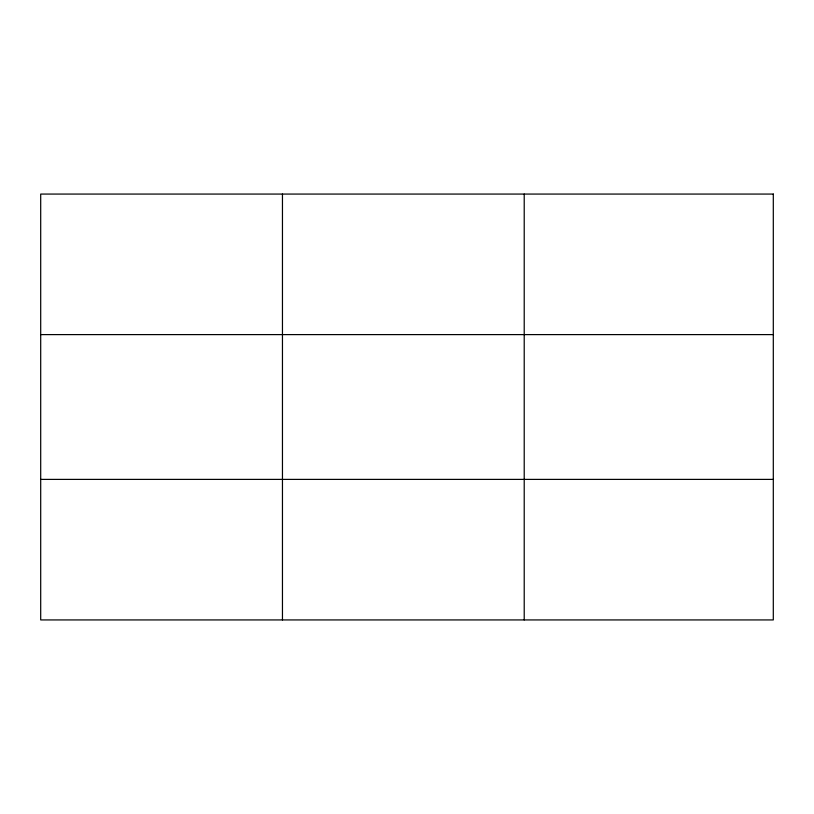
<?xml version="1.0" encoding="UTF-8"?>
<svg xmlns="http://www.w3.org/2000/svg" width="814" height="814" viewBox="0 0 814 814"><rect width="100%" height="100%" fill="white"/><g stroke="black" fill="none" stroke-linecap="round" stroke-linejoin="round"><path stroke-width="1.22" d="M282.458 619.932L282.458 194.068M524.216 619.932L524.216 194.068M40.7 334.605L773.3 334.605M40.7 479.395L773.3 479.395M773.3 194.068L773.3 619.932L40.7 619.932L40.7 194.068L773.3 194.068"/></g></svg>
